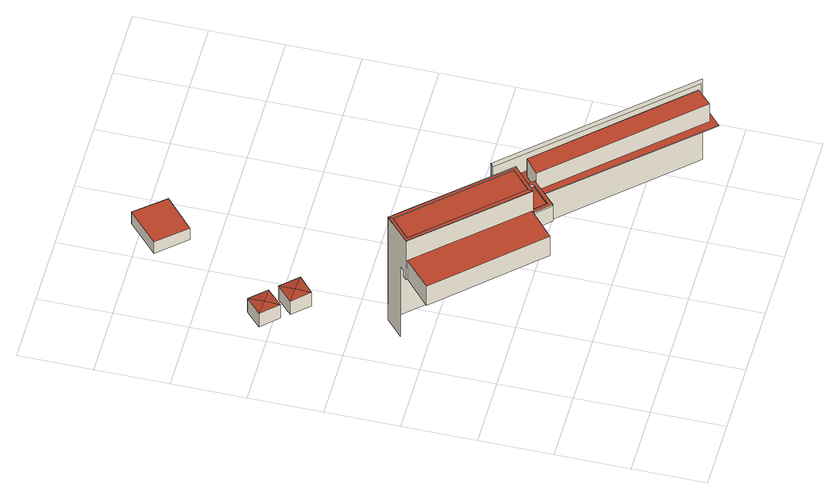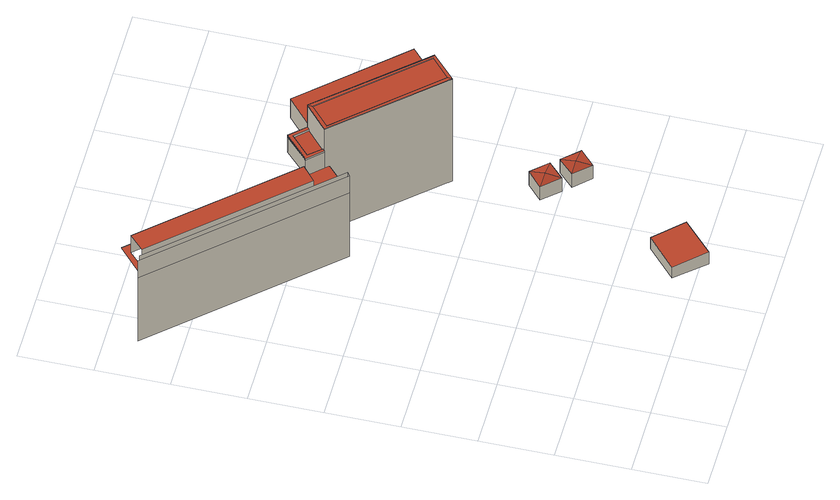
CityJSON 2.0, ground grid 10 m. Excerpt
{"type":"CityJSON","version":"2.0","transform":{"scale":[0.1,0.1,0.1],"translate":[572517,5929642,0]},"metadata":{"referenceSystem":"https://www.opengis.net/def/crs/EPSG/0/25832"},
"CityObjects":{
"building1":{"type":"Building","attributes":{"Grundfläche 2D":"24855.492406","Grundhöhe NN":"0.377"},"children":["building1-1","building1-2"],"geometry":[{"type":"MultiSurface","lod":"3","boundaries":[[[0,1,2,3]],[[4,0,3,5]],[[0,4,6,1]],[[7,8,9,10,11,12,13,14,15]],[[1,6,16,17,18,19,20,21,12,11,2]],[[6,4,5,16]],[[22,23,24,13,12,21,20]],[[25,26,27,13,28,29,30,31]],[[24,23,32,33]],[[13,27,26,25,34,35,36,37,38,39,40,14]],[[31,30,29,28,33,32,41,42,43]],[[18,17,44,45]],[[41,32,23,22]],[[46,47,35,34,25,48,20,19,18]],[[48,25,31,43,42,20]],[[35,47,46,18,45,49,50]],[[50,49,45,44,51,52]],[[36,35,50,52,53]],[[38,37,54,55,56,57]],[[58,59,60,61]],[[55,54,62,63]],[[64,65,53,52]],[[54,37,36,53,65,66],[59,58,67,68]],[[69,70,61,60]],[[69,60,59,68]],[[61,70,67,58]],[[55,71,72,56]],[[73,62,54,66]],[[71,55,63,74]]],"semantics":{"surfaces":[{"type":"WallSurface"},{"type":"RoofSurface"}],"values":[0,0,1,0,0,0,1,0,0,0,1,0,0,0,0,1,0,0,0,0,0,0,1,1,0,0,0,0,0]}}]},
"building1-1":{"type":"BuildingInstallation","parents":["building1"],"geometry":[{"type":"MultiSurface","lod":"3","boundaries":[[[33,28,75,76,42,41,77]],[[13,12,75,28]],[[12,21,20,42,76,75]],[[77,41,22,78]],[[78,24,33,77]]],"semantics":{"surfaces":[{"type":"RoofSurface"},{"type":"WallSurface"}],"values":[0,1,1,1,1]}}]},
"building1-2":{"type":"BuildingInstallation","parents":["building1"],"geometry":[{"type":"MultiSurface","lod":"3","boundaries":[[[79,80,34,81,82,83,84,19,85]],[[45,49,50,80,79,85]],[[47,81,34,35]],[[82,81,47,86]],[[83,82,86,87]],[[87,46,84,83]],[[18,19,84,46]],[[18,45,85,19]],[[50,35,34,80]]],"semantics":{"surfaces":[{"type":"RoofSurface"},{"type":"WallSurface"}],"values":[0,1,1,1,1,1,1,1,1]}}]},
"building2":{"type":"Building","attributes":{"Grundfläche 2D":"9.224501","Grundhöhe NN":"1.274"},"geometry":[{"type":"Solid","lod":"3","boundaries":[[[[88,89,90]],[[88,91,89]],[[88,90,92]],[[88,92,91]],[[93,94,90,89]],[[94,95,92,90]],[[95,96,91,92]],[[96,93,89,91]],[[96,95,94,93]]]],"semantics":{"surfaces":[{"type":"RoofSurface"},{"type":"WallSurface"},{"type":"GroundSurface"}],"values":[[0,0,0,0,1,1,1,1,2]]}}]},
"building3":{"type":"Building","attributes":{"Grundfläche 2D":"9.457583","Grundhöhe NN":"1.274"},"geometry":[{"type":"Solid","lod":"3","boundaries":[[[[97,98,99]],[[97,100,98]],[[97,99,101]],[[97,101,100]],[[102,103,99,98]],[[103,104,101,99]],[[104,105,100,101]],[[105,102,98,100]],[[105,104,103,102]]]],"semantics":{"surfaces":[{"type":"RoofSurface"},{"type":"WallSurface"},{"type":"GroundSurface"}],"values":[[0,0,0,0,1,1,1,1,2]]}}]},
"building4":{"type":"Building","attributes":{"Grundfläche 2D":"30.437667","Grundhöhe NN":"1.573"},"geometry":[{"type":"Solid","lod":"3","boundaries":[[[[106,107,108,109]],[[110,111,109,108]],[[111,112,106,109]],[[112,113,107,106]],[[113,110,108,107]],[[113,112,111,110]]]],"semantics":{"surfaces":[{"type":"RoofSurface"},{"type":"WallSurface"},{"type":"GroundSurface"}],"values":[[0,1,1,1,1,2]]}}]}
},
"vertices":[
[4,293,158],[42,327,158],[42,327,123],[4,293,123],[125,162,158],[125,162,123],[162,195,158],[50,338,123],[50,338,135],[45,333,135],[45,333,123],[41,329,123],[41,329,194],[75,361,194],[75,361,4],[50,338,4],[162,195,123],[163,194,123],[163,194,151],[163,194,154],[163,194,194],[162,195,194],[164,201,194],[192,226,194],[74,354,194],[198,225,194],[80,355,194],[78,357,194],[75,361,195],[78,357,195],[80,355,195],[198,225,195],[192,226,195],[74,354,195],[198,225,154],[198,225,151],[198,225,122],[193,230,122],[193,230,4],[80,355,4],[78,357,4],[164,201,195],[163,194,195],[195,222,195],[183,173,123],[183,173,151],[167,197,151],[195,222,151],[195,222,194],[213,202,151],[217,205,151],[213,202,123],[217,205,123],[217,205,122],[227,262,122],[232,266,122],[232,266,4],[227,262,4],[251,224,122],[230,206,122],[230,206,154],[251,224,154],[227,262,154],[232,266,154],[393,9,123],[393,9,122],[429,42,122],[418,42,122],[398,23,122],[398,23,154],[418,42,154],[438,42,122],[438,42,4],[429,42,154],[438,42,154],
[41,329,195],[162,195,195],[46,329,195],[46,329,194],
[213,202,154],[217,205,154],[195,222,154],[210,205,154],[183,180,154],[167,197,154],[183,173,154],[210,205,151],[183,180,151],
[36,512,40],[57,512,38],[36,534,38],[36,491,38],[15,514,38],[57,512,13],[36,534,13],[15,514,13],[36,491,13],
[65,479,40],[66,458,38],[88,478,38],[45,480,38],[67,501,38],[66,458,13],[88,478,13],[67,501,13],[45,480,13],
[180,673,36],[145,712,38],[102,672,38],[137,634,36],[102,672,16],[137,634,16],[180,673,16],[145,712,16]
]}
